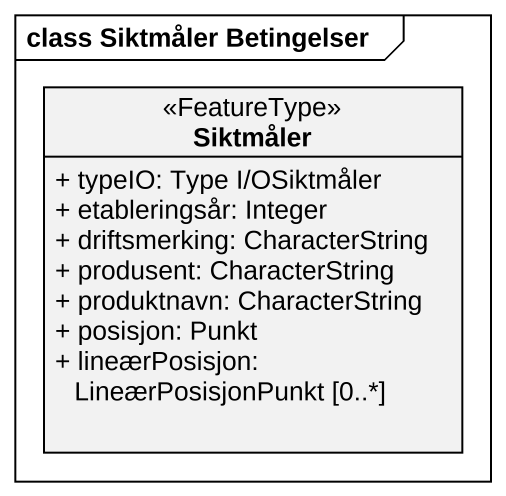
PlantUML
@startuml
mainframe class Siktmåler Betingelser
hide circle
hide empty members
skinparam classAttributeIconSize 0
class Siktmåler <<FeatureType>> {
  + typeIO: Type I/OSiktmåler
  + etableringsår: Integer
  + driftsmerking: CharacterString
  + produsent: CharacterString
  + produktnavn: CharacterString
  + posisjon: Punkt
  + lineærPosisjon: LineærPosisjonPunkt [0..*]
}
@enduml
